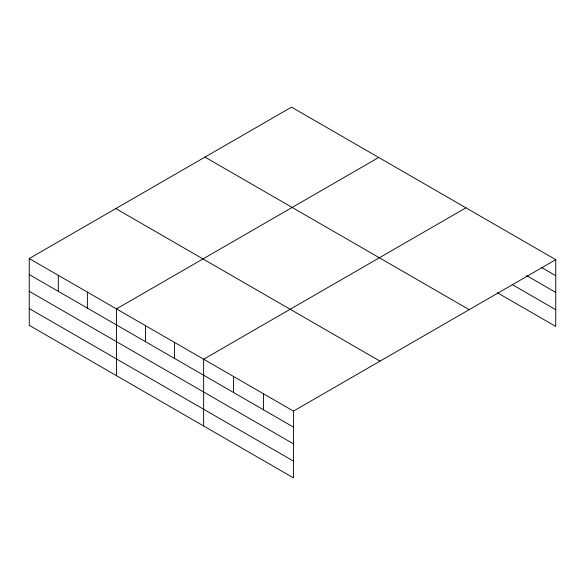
<?xml version="1.0" encoding="UTF-8"?>
<svg xmlns="http://www.w3.org/2000/svg" width="585" height="585" viewBox="0 0 585 585"><rect width="100%" height="100%" fill="white"/><g stroke="black" fill="none" stroke-linecap="round" stroke-linejoin="round"><path stroke-width="0.88" d="M29.25 258.555L293.473 411.101L293.473 477.872L29.25 325.318L29.25 258.555L291.527 107.128L555.75 259.681L555.75 326.445L497.433 292.778M378.722 157.475L116.444 308.895L116.444 375.665M465.916 207.814L203.638 359.234L203.638 426.004M293.473 411.101L555.75 259.681M541.564 267.499L555.75 275.689M526.595 275.601L555.75 292.434M512.409 284.676L555.75 309.699M204.977 157.102L469.199 309.648M115.801 208.582L380.023 361.135M29.25 274.555L293.473 427.108M29.25 291.308L293.473 443.861M29.25 308.566L293.473 461.119M263.528 393.815L263.528 409.822M233.583 376.521L233.583 392.528M174.571 342.452L174.571 358.459M145.511 325.677L145.511 341.677M87.377 292.112L87.377 308.12M58.317 275.33L58.317 291.337"/></g></svg>
